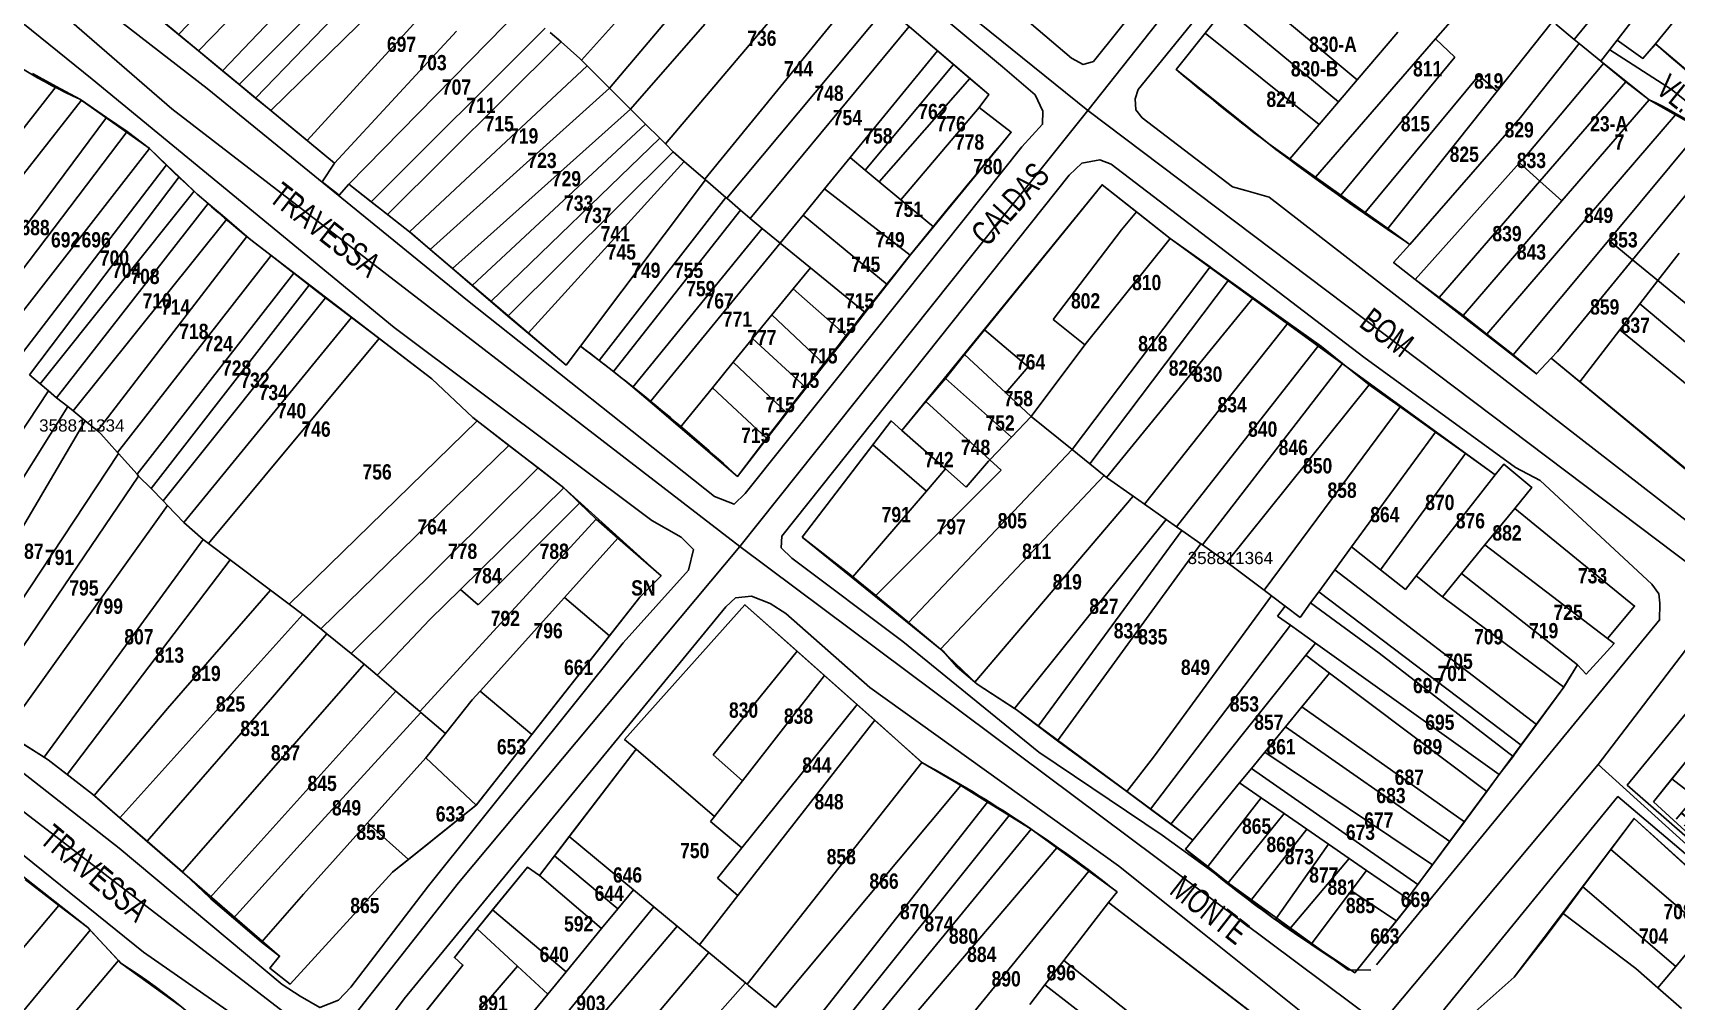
# Model space of a CAD drawing. Extents: x 199665 to 201826, y 4836581 to 4838476.
# Drawn here: x 200194.4 to 200463.5, y 4837774.5 to 4837933.1 of the extents above; entities that cross this region are included whole.
import ezdxf
from ezdxf.enums import TextEntityAlignment as Align

# ---------------------------------------------------------------- set-up
doc = ezdxf.new("R2010")
doc.units = 0
doc.header["$LTSCALE"] = 1.5
doc.header["$MEASUREMENT"] = 0
for name, color, linetype in [('CD-MALHA-LOTES', 40, 'CONTINUOUS'), ('CD_TXT_QUADRA', 7, 'CONTINUOUS'), ('RU-QUADRAS', 6, 'CONTINUOUS'), ('SV-EIXO-RUA-N-PAV', 6, 'CONTINUOUS'), ('SV-EIXO-RUA-PAV', 20, 'CONTINUOUS'), ('SV-RUA-NAO-PAV-S-GUIA-C-GUIA', 7, 'CONTINUOUS'), ('SV-RUA-PAVIM-S-GUIA-C-GUIA', 7, 'CONTINUOUS'), ('SV-TXT-RUA-N-PAV-S-GUIA-C-GUIA', 7, 'CONTINUOUS'), ('SV-TXT-RUA-PAV-S-GUIA-C-GUIA', 7, 'CONTINUOUS'), ('Th_NmrPort', 1, 'CONTINUOUS')]:
    doc.layers.add(name, color=color, linetype=linetype)
doc.styles.add('ARIAL', font='ARIAL.TTF')
doc.styles.add('MONOTXT', font='ARIAL.TTF', dxfattribs={"height": 0.2})
doc.styles.get("Standard").update_dxf_attribs({"font": 'swisscbo.ttf'})

msp = doc.modelspace()

# ---------------------------------------------------------------- linework, layer by layer
at = {"layer": 'CD-MALHA-LOTES', "linetype": 'Continuous'}
for p, q in [((200246.76, 4837962.38), (200218.27, 4837932.83)), ((200249.91, 4837959.37), (200221.57, 4837930.11)), ((200253.33, 4837956.1), (200225.5, 4837926.86)), ((200310.1, 4837957.38), (200284.28, 4837928.58)), ((200314.39, 4837954.19), (200288.86, 4837924.01)), ((200256.64, 4837953.04), (200228.2, 4837924.63)), ((200258.73, 4837951.2), (200230.91, 4837922.39)), ((200261.99, 4837948.35), (200233.4, 4837920.34)), ((200324.23, 4837945.81), (200298.02, 4837914.89)), ((200471.62, 4837945.43), (200460.1, 4837931.3)), ((200266.1, 4837944.75), (200239.34, 4837915.43)), ((200433.51, 4837942.88), (200424.12, 4837932.08)), ((200330.23, 4837940.69), (200304.47, 4837909.12)), ((200392.67, 4837940.89), (200411.29, 4837925.38)), ((200454.85, 4837941.8), (200446.83, 4837932)), ((200274.54, 4837937.25), (200246.19, 4837908.28)), ((200334.22, 4837937.28), (200308.08, 4837905.99)), ((200459.01, 4837938.62), (200453.82, 4837931.87)), ((200218.27, 4837932.83), (200213.65, 4837936.65)), ((200386.38, 4837933), (200389.68, 4837937.14)), ((200389.68, 4837937.14), (200408.22, 4837921.77)), ((200443.24, 4837934.92), (200434.19, 4837923.53)), ((200221.57, 4837930.11), (200218.27, 4837932.83)), ((200263.82, 4837933.37), (200243.82, 4837911.73)), ((200278.35, 4837933.87), (200249.86, 4837905.41)), ((200279.17, 4837933.15), (200280.92, 4837931.59)), ((200304.49, 4837934.5), (200292.32, 4837920.57)), ((200337.93, 4837934.11), (200311.91, 4837902.68)), ((200337.93, 4837934.11), (200342.59, 4837930.13)), ((200381.65, 4837927.07), (200386.38, 4837933)), ((200405.06, 4837918.06), (200386.38, 4837933)), ((200424.12, 4837932.08), (200404.45, 4837909.45)), ((200417.94, 4837933.2), (200411.29, 4837925.38)), ((200424.12, 4837932.08), (200427.27, 4837929.07)), ((200443.79, 4837934.48), (200446.83, 4837932)), ((200446.83, 4837932), (200447.63, 4837931.34)), ((200453.82, 4837931.87), (200451.17, 4837928.44)), ((200458.03, 4837928.88), (200453.82, 4837931.87)), ((200225.5, 4837926.86), (200221.57, 4837930.11)), ((200280.92, 4837931.59), (200252.49, 4837903.35)), ((200280.92, 4837931.59), (200283.99, 4837928.87)), ((200342.59, 4837930.13), (200328.27, 4837912.65)), ((200342.59, 4837930.13), (200345.2, 4837927.9)), ((200447.63, 4837931.34), (200438.04, 4837919.21)), ((200447.63, 4837931.34), (200451.17, 4837928.44)), ((200460.1, 4837931.3), (200458.03, 4837928.88)), ((200464.72, 4837927.4), (200460.1, 4837931.3)), ((200194.37, 4837926.44), (200198.28, 4837924.32)), ((200228.2, 4837924.63), (200225.5, 4837926.86)), ((200285.18, 4837927.68), (200256.11, 4837900.52)), ((200283.99, 4837928.87), (200284.28, 4837928.58)), ((200284.28, 4837928.58), (200285.18, 4837927.68)), ((200285.18, 4837927.68), (200288.86, 4837924.01)), ((200345.2, 4837927.9), (200330.74, 4837910.59)), ((200345.2, 4837927.9), (200347.86, 4837925.62)), ((200396.79, 4837914.91), (200381.65, 4837927.07)), ((200427.27, 4837929.07), (200408.61, 4837906.49)), ((200451.63, 4837928.07), (200438.81, 4837912.82)), ((200451.17, 4837928.44), (200451.63, 4837928.07)), ((200451.63, 4837928.07), (200455.27, 4837925.08)), ((200198.28, 4837924.32), (200169.29, 4837887.25)), ((200198.28, 4837924.32), (200202.13, 4837922.24)), ((200230.91, 4837922.39), (200228.2, 4837924.63)), ((200288.86, 4837924.01), (200259.51, 4837897.61)), ((200288.86, 4837924.01), (200292.32, 4837920.57)), ((200347.86, 4837925.62), (200333.01, 4837908.7)), ((200347.86, 4837925.62), (200350.98, 4837922.96)), ((200411.29, 4837925.38), (200408.22, 4837921.77)), ((200431.2, 4837926.09), (200412.6, 4837903.65)), ((200434.19, 4837923.53), (200431.2, 4837926.09)), ((200455.27, 4837925.08), (200441.18, 4837908.81)), ((200455.27, 4837925.08), (200459.09, 4837922.11)), ((200202.43, 4837922.04), (200173.27, 4837884.97)), ((200202.13, 4837922.24), (200202.43, 4837922.04)), ((200202.43, 4837922.04), (200206.53, 4837919.21)), ((200233.4, 4837920.34), (200230.91, 4837922.39)), ((200350.98, 4837922.96), (200349.38, 4837920.83)), ((200408.22, 4837921.77), (200405.06, 4837918.06)), ((200434.19, 4837923.53), (200416.29, 4837901.02)), ((200444.81, 4837905.56), (200459.09, 4837922.11)), ((200459.09, 4837922.11), (200463.4, 4837919.68)), ((200206.53, 4837919.21), (200178.85, 4837882.04)), ((200206.53, 4837919.21), (200209.87, 4837916.9)), ((200239.34, 4837915.43), (200233.4, 4837920.34)), ((200292.32, 4837920.57), (200263.14, 4837894.48)), ((200292.32, 4837920.57), (200294.76, 4837918.14)), ((200349.38, 4837920.83), (200336.56, 4837905.75)), ((200349.38, 4837920.83), (200354.63, 4837916.81)), ((200438.04, 4837919.21), (200419.9, 4837898.45)), ((200463.4, 4837919.68), (200432.5, 4837883.75)), ((200463.4, 4837919.68), (200467.62, 4837917.29)), ((200209.87, 4837916.9), (200185.14, 4837884.34)), ((200209.87, 4837916.9), (200210.11, 4837916.74)), ((200210.11, 4837916.74), (200213.54, 4837914.12)), ((200294.76, 4837918.14), (200266.4, 4837891.69)), ((200297.09, 4837915.82), (200269.45, 4837889.07)), ((200294.76, 4837918.14), (200297.09, 4837915.82)), ((200297.09, 4837915.82), (200298.02, 4837914.89)), ((200354.63, 4837916.81), (200341.89, 4837901.31)), ((200405.06, 4837918.06), (200400.27, 4837912.43)), ((200467.62, 4837917.29), (200452.47, 4837899.15)), ((200213.54, 4837914.12), (200188.29, 4837881.72)), ((200213.54, 4837914.12), (200216.32, 4837911.48)), ((200243.82, 4837911.73), (200239.34, 4837915.43)), ((200299.28, 4837913.62), (200272.23, 4837886.7)), ((200298.02, 4837914.89), (200299.28, 4837913.62)), ((200299.28, 4837913.62), (200301.1, 4837912.04)), ((200400.27, 4837912.43), (200396.79, 4837914.91)), ((200471.47, 4837914.35), (200456.38, 4837895.93)), ((200216.32, 4837911.48), (200191.52, 4837879.03)), ((200216.32, 4837911.48), (200218.42, 4837909.49)), ((200241.79, 4837908.7), (200243.82, 4837911.73)), ((200301.1, 4837912.04), (200275.55, 4837883.91)), ((200301.1, 4837912.04), (200304.6, 4837909)), ((200328.27, 4837912.65), (200324.08, 4837907.52)), ((200330.74, 4837910.59), (200328.27, 4837912.65)), ((200333.01, 4837908.7), (200330.74, 4837910.59)), ((200404.45, 4837909.45), (200400.27, 4837912.43)), ((200437.87, 4837911.77), (200420.75, 4837892.71)), ((200438.81, 4837912.82), (200437.87, 4837911.77)), ((200437.87, 4837911.77), (200441.18, 4837908.81)), ((200218.42, 4837909.49), (200193.87, 4837877.06)), ((200218.42, 4837909.49), (200220.85, 4837907.16)), ((200244.6, 4837906.52), (200241.79, 4837908.7)), ((200246.19, 4837908.28), (200244.6, 4837906.52)), ((200249.86, 4837905.41), (200246.19, 4837908.28)), ((200304.6, 4837909), (200284.12, 4837881.77)), ((200304.47, 4837909.12), (200304.6, 4837909)), ((200304.6, 4837909), (200307.91, 4837906.14)), ((200336.56, 4837905.75), (200333.01, 4837908.7)), ((200350.24, 4837884.47), (200369.5, 4837908.22)), ((200369.5, 4837908.22), (200375.15, 4837903.76)), ((200408.61, 4837906.49), (200404.45, 4837909.45)), ((200441.18, 4837908.81), (200424.68, 4837889.76)), ((200441.18, 4837908.81), (200444.81, 4837905.56)), ((200220.85, 4837907.16), (200195.62, 4837875.61)), ((200223.14, 4837905.16), (200198.33, 4837873.34)), ((200220.85, 4837907.16), (200221.37, 4837906.67)), ((200221.37, 4837906.67), (200223.14, 4837905.16)), ((200223.14, 4837905.16), (200226.19, 4837902.56)), ((200252.49, 4837903.35), (200249.86, 4837905.41)), ((200307.91, 4837906.14), (200287.15, 4837879.43)), ((200307.91, 4837906.14), (200308.08, 4837905.99)), ((200308.08, 4837905.99), (200310.31, 4837904.05)), ((200324.08, 4837907.52), (200320.56, 4837903.23)), ((200324.08, 4837907.52), (200338.1, 4837896.7)), ((200341.89, 4837901.31), (200336.56, 4837905.75)), ((200412.6, 4837903.65), (200408.61, 4837906.49)), ((200444.81, 4837905.56), (200428.63, 4837886.79)), ((200226.19, 4837902.56), (200201.05, 4837871.18)), ((200226.19, 4837902.56), (200229.49, 4837899.75)), ((200256.11, 4837900.52), (200252.49, 4837903.35)), ((200310.31, 4837904.05), (200289.5, 4837877.61)), ((200310.31, 4837904.05), (200311.84, 4837902.73)), ((200311.84, 4837902.73), (200311.91, 4837902.68)), ((200311.91, 4837902.68), (200313.88, 4837901.06)), ((200320.56, 4837903.23), (200316.81, 4837898.65)), ((200320.56, 4837903.23), (200334.31, 4837891.87)), ((200375.15, 4837903.76), (200372.71, 4837900.81)), ((200375.15, 4837903.76), (200380.38, 4837899.64)), ((200416.29, 4837901.02), (200412.6, 4837903.65)), ((200229.49, 4837899.75), (200205.02, 4837867.9)), ((200229.49, 4837899.75), (200230.16, 4837899.18)), ((200256.22, 4837900.43), (200256.11, 4837900.52)), ((200259.51, 4837897.61), (200256.22, 4837900.43)), ((200313.88, 4837901.06), (200292.67, 4837875.08)), ((200313.88, 4837901.06), (200316.81, 4837898.65)), ((200338.1, 4837896.7), (200341.89, 4837901.31)), ((200372.71, 4837900.81), (200361.48, 4837886.16)), ((200380.38, 4837899.64), (200380.67, 4837899.42)), ((200419.9, 4837898.45), (200416.29, 4837901.02)), ((200230.16, 4837899.18), (200233.46, 4837896.61)), ((200263.14, 4837894.48), (200259.51, 4837897.61)), ((200316.81, 4837898.65), (200295.5, 4837872.67)), ((200316.81, 4837898.65), (200321.76, 4837894.6)), ((200366.68, 4837882.01), (200380.67, 4837899.42)), ((200380.67, 4837899.42), (200387.18, 4837894.76)), ((200417.25, 4837895.47), (200419.9, 4837898.45)), ((200452.47, 4837899.15), (200436.79, 4837880.37)), ((200452.47, 4837899.15), (200456.38, 4837895.93)), ((200464.01, 4837896.99), (200460.49, 4837892.54)), ((200233.46, 4837896.61), (200208.32, 4837864.39)), ((200233.46, 4837896.61), (200237.18, 4837893.71)), ((200266.4, 4837891.69), (200263.14, 4837894.48)), ((200321.76, 4837894.6), (200318.93, 4837891.14)), ((200330.71, 4837887.27), (200321.76, 4837894.6)), ((200338.1, 4837896.7), (200334.31, 4837891.87)), ((200387.18, 4837894.76), (200364.62, 4837864.86)), ((200387.18, 4837894.76), (200387.53, 4837894.51)), ((200387.53, 4837894.51), (200390.23, 4837892.58)), ((200420.75, 4837892.71), (200417.25, 4837895.47)), ((200456.38, 4837895.93), (200444.05, 4837880.88)), ((200456.38, 4837895.93), (200460.49, 4837892.54)), ((200237.18, 4837893.71), (200211.53, 4837860.8)), ((200239.68, 4837891.76), (200213.79, 4837858.46)), ((200237.18, 4837893.71), (200239.68, 4837891.76)), ((200239.68, 4837891.76), (200240.49, 4837891.13)), ((200269.45, 4837889.07), (200266.4, 4837891.69)), ((200334.31, 4837891.87), (200330.71, 4837887.27)), ((200390.23, 4837892.58), (200367.51, 4837862.51)), ((200390.23, 4837892.58), (200394.23, 4837889.72)), ((200424.68, 4837889.76), (200420.75, 4837892.71)), ((200460.49, 4837892.54), (200457.54, 4837888.7)), ((200460.49, 4837892.54), (200484.36, 4837872.85)), ((200215.8, 4837856.45), (200242.38, 4837889.7)), ((200240.49, 4837891.13), (200242.38, 4837889.7)), ((200242.38, 4837889.7), (200246.63, 4837886.47)), ((200270.12, 4837888.49), (200269.45, 4837889.07)), ((200318.93, 4837891.14), (200315.45, 4837886.89)), ((200318.93, 4837891.14), (200327.7, 4837883.43)), ((200394.23, 4837889.72), (200370.26, 4837860.28)), ((200394.23, 4837889.72), (200399.98, 4837885.61)), ((200428.63, 4837886.79), (200424.68, 4837889.76)), ((200246.63, 4837886.47), (200219.19, 4837852.9)), ((200246.63, 4837886.47), (200251.16, 4837883.04)), ((200272.23, 4837886.7), (200270.12, 4837888.49)), ((200275.55, 4837883.91), (200272.23, 4837886.7)), ((200315.45, 4837886.89), (200312.29, 4837883.02)), ((200315.45, 4837886.89), (200324.06, 4837878.79)), ((200330.71, 4837887.27), (200327.7, 4837883.43)), ((200361.48, 4837886.16), (200366.68, 4837882.01)), ((200432.5, 4837883.75), (200428.63, 4837886.79)), ((200457.54, 4837888.7), (200454.3, 4837884.47)), ((200457.54, 4837888.7), (200482.27, 4837867.98)), ((200281.76, 4837878.67), (200275.55, 4837883.91)), ((200327.7, 4837883.43), (200324.06, 4837878.79)), ((200346.97, 4837880.39), (200350.24, 4837884.47)), ((200350.24, 4837884.47), (200357.39, 4837878.42)), ((200399.98, 4837885.61), (200376.44, 4837855.92)), ((200399.98, 4837885.61), (200405.03, 4837881.99)), ((200436.47, 4837880.63), (200432.5, 4837883.75)), ((200454.3, 4837884.47), (200447.74, 4837875.93)), ((200454.3, 4837884.47), (200479.14, 4837864.12)), ((200251.16, 4837883.04), (200223.18, 4837849.49)), ((200251.16, 4837883.04), (200259.76, 4837876.43)), ((200284.12, 4837881.77), (200281.76, 4837878.67)), ((200287.15, 4837879.43), (200284.12, 4837881.77)), ((200312.29, 4837883.02), (200309.12, 4837879.14)), ((200312.29, 4837883.02), (200321.05, 4837874.95)), ((200366.68, 4837882.01), (200357.91, 4837870.29)), ((200405.03, 4837881.99), (200381.72, 4837852.21)), ((200405.03, 4837881.99), (200405.42, 4837881.71)), ((200405.42, 4837881.71), (200408.85, 4837878.95)), ((200444.05, 4837880.88), (200443.05, 4837879.81)), ((200289.5, 4837877.61), (200287.15, 4837879.43)), ((200309.12, 4837879.14), (200305.71, 4837874.98)), ((200309.12, 4837879.14), (200317.87, 4837870.89)), ((200324.06, 4837878.79), (200321.05, 4837874.95)), ((200343.86, 4837876.51), (200346.97, 4837880.39)), ((200346.97, 4837880.39), (200353.75, 4837874.14)), ((200357.39, 4837878.42), (200353.75, 4837874.14)), ((200408.85, 4837878.95), (200385.93, 4837849.25)), ((200408.85, 4837878.95), (200413.22, 4837875.45)), ((200436.79, 4837880.37), (200436.47, 4837880.63)), ((200440.64, 4837877.24), (200436.79, 4837880.37)), ((200443.05, 4837879.81), (200440.64, 4837877.24)), ((200447.74, 4837875.93), (200443.05, 4837879.81)), ((200193.87, 4837877.06), (200195.62, 4837875.61)), ((200195.62, 4837875.61), (200197.02, 4837874.44)), ((200259.76, 4837876.43), (200266.46, 4837870.11)), ((200291.72, 4837875.89), (200289.5, 4837877.61)), ((200292.67, 4837875.08), (200291.72, 4837875.89)), ((200340.68, 4837872.71), (200343.86, 4837876.51)), ((200343.86, 4837876.51), (200354.67, 4837866.88)), ((200413.22, 4837875.45), (200389.93, 4837846.43)), ((200413.22, 4837875.45), (200418.32, 4837871.82)), ((200469.63, 4837857.84), (200447.74, 4837875.93)), ((200197.02, 4837874.44), (200185.85, 4837857.65)), ((200197.02, 4837874.44), (200198.33, 4837873.34)), ((200198.33, 4837873.34), (200200.16, 4837871.92)), ((200295.5, 4837872.67), (200292.67, 4837875.08)), ((200300.41, 4837868.49), (200295.5, 4837872.67)), ((200305.71, 4837874.98), (200300.41, 4837868.49)), ((200305.71, 4837874.98), (200314.6, 4837866.65)), ((200321.05, 4837874.95), (200318.23, 4837871.36)), ((200336.74, 4837867.99), (200340.68, 4837872.71)), ((200340.68, 4837872.71), (200351.13, 4837863.15)), ((200353.75, 4837874.14), (200357.91, 4837870.29)), ((200200.16, 4837871.92), (200173.84, 4837829.89)), ((200200.16, 4837871.92), (200201.05, 4837871.18)), ((200201.05, 4837871.18), (200203.03, 4837869.55)), ((200266.46, 4837870.11), (200267.21, 4837869.53)), ((200317.87, 4837870.89), (200314.6, 4837866.65)), ((200318.23, 4837871.36), (200317.87, 4837870.89)), ((200354.67, 4837866.88), (200357.91, 4837870.29)), ((200357.91, 4837870.29), (200364.62, 4837864.86)), ((200418.32, 4837871.82), (200396.04, 4837841.81)), ((200418.32, 4837871.82), (200424.11, 4837867.69)), ((200203.03, 4837869.55), (200177.82, 4837826.78)), ((200203.03, 4837869.55), (200205.02, 4837867.9)), ((200205.02, 4837867.9), (200205.6, 4837867.42)), ((200205.6, 4837867.42), (200208.32, 4837864.39)), ((200267.21, 4837869.53), (200236.39, 4837839.55)), ((200267.21, 4837869.53), (200272.38, 4837865.54)), ((200309.83, 4837860.46), (200300.41, 4837868.49)), ((200331.97, 4837865.63), (200334.97, 4837869.55)), ((200334.97, 4837869.55), (200336.74, 4837867.99)), ((200336.74, 4837867.99), (200343.9, 4837861.68)), ((200424.11, 4837867.69), (200410.36, 4837848.9)), ((200424.11, 4837867.69), (200429.01, 4837864.2)), ((200272.38, 4837865.54), (200241.57, 4837835.5)), ((200272.38, 4837865.54), (200277.18, 4837861.84)), ((200314.6, 4837866.65), (200309.83, 4837860.46)), ((200320.4, 4837850.5), (200331.97, 4837865.63)), ((200331.97, 4837865.63), (200340.75, 4837858.02)), ((200364.62, 4837864.86), (200337.84, 4837836.54)), ((200351.13, 4837863.15), (200354.67, 4837866.88)), ((200364.62, 4837864.86), (200367.51, 4837862.51)), ((200208.49, 4837864.2), (200181.71, 4837823.75)), ((200208.32, 4837864.39), (200208.49, 4837864.2)), ((200208.49, 4837864.2), (200211.53, 4837860.8)), ((200347.25, 4837858.72), (200350.93, 4837862.94)), ((200350.93, 4837862.94), (200351.13, 4837863.15)), ((200351.13, 4837863.15), (200352.98, 4837861.46)), ((200367.51, 4837862.51), (200369.87, 4837860.59)), ((200429.01, 4837864.2), (200415.08, 4837845.18)), ((200429.01, 4837864.2), (200433.87, 4837860.74)), ((200433.87, 4837860.74), (200435.31, 4837862.48)), ((200435.31, 4837862.48), (200439.85, 4837858.66)), ((200211.76, 4837860.49), (200185.26, 4837821.48)), ((200211.53, 4837860.8), (200211.76, 4837860.49)), ((200213.79, 4837858.46), (200211.76, 4837860.49)), ((200277.18, 4837861.84), (200246.57, 4837831.45)), ((200277.18, 4837861.84), (200281.36, 4837858.61)), ((200352.98, 4837861.46), (200332.48, 4837840.94)), ((200340.75, 4837858.02), (200343.9, 4837861.68)), ((200369.87, 4837860.59), (200343.08, 4837832.17)), ((200343.9, 4837861.68), (200347.25, 4837858.72)), ((200369.87, 4837860.59), (200370.26, 4837860.28)), ((200370.26, 4837860.28), (200370.4, 4837860.17)), ((200370.4, 4837860.17), (200374.6, 4837857.21)), ((200433.87, 4837860.74), (200420.94, 4837844.2)), ((200213.79, 4837858.46), (200215.8, 4837856.45)), ((200281.36, 4837858.61), (200264.45, 4837841.96)), ((200281.36, 4837858.61), (200283.96, 4837856.08)), ((200340.75, 4837858.02), (200328.69, 4837844.04)), ((200374.6, 4837857.21), (200348.68, 4837826.78)), ((200374.6, 4837857.21), (200376.44, 4837855.92)), ((200439.85, 4837858.66), (200437.11, 4837855.21)), ((200216.51, 4837855.72), (200189.89, 4837818.52)), ((200215.8, 4837856.45), (200216.51, 4837855.72)), ((200216.51, 4837855.72), (200219.19, 4837852.9)), ((200267.37, 4837839.44), (200283.96, 4837856.08)), ((200283.96, 4837856.08), (200286.65, 4837853.45)), ((200376.44, 4837855.92), (200380.02, 4837853.4)), ((200437.11, 4837855.21), (200432.2, 4837849.23)), ((200437.11, 4837855.21), (200456.71, 4837839.23)), ((200219.19, 4837852.9), (200222.34, 4837850.13)), ((200286.65, 4837853.45), (200257.81, 4837821.95)), ((200286.65, 4837853.45), (200290.22, 4837850.36)), ((200380.02, 4837853.4), (200355.16, 4837822.47)), ((200382.55, 4837851.62), (200359.03, 4837819.57)), ((200380.02, 4837853.4), (200381.72, 4837852.21)), ((200381.72, 4837852.21), (200382.55, 4837851.62)), ((200382.55, 4837851.62), (200385.67, 4837849.43)), ((200222.34, 4837850.13), (200196.3, 4837814.48)), ((200222.34, 4837850.13), (200223.18, 4837849.49)), ((200223.18, 4837849.49), (200226.73, 4837846.82)), ((200290.22, 4837850.36), (200281.47, 4837840.63)), ((200290.22, 4837850.36), (200297.31, 4837844.2)), ((200328.05, 4837844.57), (200320.4, 4837850.5)), ((200385.67, 4837849.43), (200362.23, 4837817.16)), ((200385.67, 4837849.43), (200385.93, 4837849.25)), ((200385.93, 4837849.25), (200389.78, 4837846.54)), ((200410.36, 4837848.9), (200407.61, 4837845.14)), ((200410.36, 4837848.9), (200415.08, 4837845.18)), ((200432.2, 4837849.23), (200428.38, 4837844.57)), ((200452.28, 4837833.9), (200432.2, 4837849.23)), ((200226.73, 4837846.82), (200212.39, 4837827.9)), ((200226.73, 4837846.82), (200233.36, 4837841.83)), ((200389.78, 4837846.54), (200389.93, 4837846.43)), ((200389.93, 4837846.43), (200396.04, 4837841.81)), ((200297.31, 4837844.2), (200293.8, 4837840.66)), ((200328.69, 4837844.04), (200328.05, 4837844.57)), ((200332.48, 4837840.94), (200328.69, 4837844.04)), ((200407.61, 4837845.14), (200404.98, 4837841.54)), ((200407.61, 4837845.14), (200440.62, 4837819.81)), ((200415.08, 4837845.18), (200419.19, 4837841.93)), ((200419.19, 4837841.93), (200420.94, 4837844.2)), ((200420.94, 4837844.2), (200425.24, 4837840.75)), ((200428.38, 4837844.57), (200425.24, 4837840.75)), ((200447.34, 4837829.6), (200428.38, 4837844.57)), ((200233.36, 4837841.83), (200216.47, 4837822.45)), ((200233.36, 4837841.83), (200236.39, 4837839.55)), ((200264.45, 4837841.96), (200259.44, 4837837.02)), ((200264.45, 4837841.96), (200267.37, 4837839.44)), ((200281.47, 4837840.63), (200267.68, 4837825.29)), ((200281.47, 4837840.63), (200288.84, 4837834.35)), ((200293.8, 4837840.66), (200288.84, 4837834.35)), ((200337.7, 4837836.65), (200332.48, 4837840.94)), ((200397.24, 4837840.91), (200377.94, 4837814.49)), ((200396.04, 4837841.81), (200397.24, 4837840.91)), ((200397.24, 4837840.91), (200399.47, 4837839.22)), ((200404.98, 4837841.54), (200403.65, 4837839.73)), ((200404.98, 4837841.54), (200438.15, 4837816.45)), ((200425.24, 4837840.75), (200445.09, 4837825.93)), ((200238.65, 4837837.84), (200208.67, 4837804.58)), ((200236.39, 4837839.55), (200238.65, 4837837.84)), ((200238.65, 4837837.84), (200241.57, 4837835.5)), ((200291.34, 4837817.4), (200311.02, 4837839.43)), ((200311.02, 4837839.43), (200319.56, 4837831.84)), ((200399.47, 4837839.22), (200398.23, 4837837.59)), ((200401.93, 4837837.37), (200399.47, 4837839.22)), ((200403.65, 4837839.73), (200401.93, 4837837.37)), ((200403.65, 4837839.73), (200414.88, 4837831.54)), ((200456.71, 4837839.23), (200452.28, 4837833.9)), ((200241.57, 4837835.5), (200242.59, 4837834.67)), ((200259.44, 4837837.02), (200250.83, 4837827.92)), ((200337.84, 4837836.54), (200337.7, 4837836.65)), ((200343.08, 4837832.17), (200337.84, 4837836.54)), ((200400.35, 4837836.08), (200377.46, 4837805.98)), ((200398.23, 4837837.59), (200400.35, 4837836.08)), ((200400.35, 4837836.08), (200404.43, 4837833.17)), ((200242.59, 4837834.67), (200233.69, 4837824.29)), ((200242.59, 4837834.67), (200246.57, 4837831.45)), ((200288.84, 4837834.35), (200276.12, 4837818.19)), ((200404.43, 4837833.17), (200402.85, 4837831.19)), ((200434.54, 4837811.66), (200404.43, 4837833.17)), ((200453.33, 4837833.11), (200448.76, 4837828.08)), ((200452.28, 4837833.9), (200453.33, 4837833.11)), ((200248.69, 4837829.74), (200218.94, 4837795.73)), ((200246.57, 4837831.45), (200248.69, 4837829.74)), ((200248.69, 4837829.74), (200250.83, 4837827.92)), ((200319.56, 4837831.84), (200305.83, 4837814.88)), ((200319.56, 4837831.84), (200324.07, 4837827.85)), ((200343.41, 4837831.89), (200343.08, 4837832.17)), ((200345.81, 4837829.22), (200343.41, 4837831.89)), ((200402.85, 4837831.19), (200380.79, 4837803.52)), ((200402.85, 4837831.19), (200406.74, 4837828.26)), ((200414.88, 4837831.54), (200436.79, 4837814.61)), ((200445.09, 4837825.93), (200447.34, 4837829.6)), ((200448.76, 4837828.08), (200447.34, 4837829.6)), ((200212.39, 4837827.9), (200200.06, 4837811.66)), ((200250.83, 4837827.92), (200253.87, 4837825.32)), ((200310.62, 4837810.63), (200324.07, 4837827.85)), ((200324.07, 4837827.85), (200329.41, 4837823.11)), ((200348.68, 4837826.78), (200345.81, 4837829.22)), ((200406.74, 4837828.26), (200402.23, 4837822.74)), ((200406.74, 4837828.26), (200432.49, 4837808.87)), ((200233.69, 4837824.29), (200213.14, 4837800.72)), ((200253.87, 4837825.32), (200223.43, 4837791.46)), ((200253.87, 4837825.32), (200257.81, 4837821.95)), ((200267.68, 4837825.29), (200266.4, 4837823.87)), ((200267.68, 4837825.29), (200276.12, 4837818.19)), ((200349.07, 4837826.46), (200348.68, 4837826.78)), ((200355.16, 4837822.47), (200349.07, 4837826.46)), ((200445.09, 4837825.93), (200440.62, 4837819.81)), ((200216.47, 4837822.45), (200204.48, 4837808.19)), ((200257.96, 4837821.82), (200238.2, 4837800.21)), ((200257.81, 4837821.95), (200257.96, 4837821.82)), ((200257.96, 4837821.82), (200262, 4837818.37)), ((200266.4, 4837823.87), (200262, 4837818.37)), ((200329.41, 4837823.11), (200310.53, 4837799.62)), ((200329.41, 4837823.11), (200332.33, 4837820.52)), ((200355.43, 4837822.29), (200355.16, 4837822.47)), ((200359.03, 4837819.57), (200355.43, 4837822.29)), ((200402.23, 4837822.74), (200399.54, 4837819.45)), ((200402.23, 4837822.74), (200428.85, 4837803.89)), ((200309.89, 4837791.82), (200332.33, 4837820.52)), ((200332.33, 4837820.52), (200340, 4837813.6)), ((200362.23, 4837817.16), (200359.03, 4837819.57)), ((200399.54, 4837819.45), (200396.14, 4837815.31)), ((200399.54, 4837819.45), (200426.46, 4837800.68)), ((200440.62, 4837819.81), (200438.15, 4837816.45)), ((200196.3, 4837814.48), (200190.37, 4837818.21)), ((200262, 4837818.37), (200258.81, 4837814.39)), ((200276.12, 4837818.19), (200267.02, 4837806.64)), ((200293.22, 4837815.8), (200291.34, 4837817.4)), ((200362.41, 4837817.02), (200362.23, 4837817.16)), ((200373.55, 4837808.87), (200362.41, 4837817.02)), ((200438.15, 4837816.45), (200436.98, 4837814.87)), ((200196.96, 4837814.07), (200196.3, 4837814.48)), ((200200.06, 4837811.66), (200196.96, 4837814.07)), ((200258.81, 4837814.39), (200249.24, 4837803.75)), ((200258.81, 4837814.39), (200267.02, 4837806.64)), ((200282.27, 4837801.49), (200293.22, 4837815.8)), ((200293.22, 4837815.8), (200306.03, 4837804.76)), ((200305.83, 4837814.88), (200310.62, 4837810.63)), ((200340, 4837813.6), (200311.41, 4837777.3)), ((200340, 4837813.6), (200345.7, 4837810.28)), ((200377.94, 4837814.49), (200373.55, 4837808.87)), ((200396.14, 4837815.31), (200393.96, 4837812.63)), ((200396.14, 4837815.31), (200423.61, 4837796.87)), ((200436.79, 4837814.61), (200434.54, 4837811.66)), ((200436.98, 4837814.87), (200436.79, 4837814.61)), ((200462.82, 4837810.95), (200466.92, 4837816.03)), ((200204.22, 4837808.42), (200200.06, 4837811.66)), ((200393.96, 4837812.63), (200392.03, 4837810.27)), ((200393.96, 4837812.63), (200421.21, 4837793.65)), ((200434.54, 4837811.66), (200432.49, 4837808.87)), ((200459.77, 4837807.16), (200462.82, 4837810.95)), ((200462.82, 4837810.95), (200479.54, 4837797.89)), ((200204.48, 4837808.19), (200204.22, 4837808.42)), ((200208.67, 4837804.58), (200204.48, 4837808.19)), ((200310.62, 4837810.63), (200306.03, 4837804.76)), ((200346.36, 4837809.87), (200316.03, 4837773.48)), ((200345.7, 4837810.28), (200346.36, 4837809.87)), ((200346.36, 4837809.87), (200350.77, 4837807.13)), ((200377.46, 4837805.98), (200373.55, 4837808.87)), ((200392.03, 4837810.27), (200384.35, 4837800.88)), ((200392.03, 4837810.27), (200395.54, 4837807.85)), ((200432.49, 4837808.87), (200428.96, 4837804.04)), ((200267.02, 4837806.64), (200255.94, 4837797.76)), ((200350.77, 4837807.13), (200321.07, 4837769.33)), ((200350.77, 4837807.13), (200354.31, 4837804.93)), ((200380.79, 4837803.52), (200377.46, 4837805.98)), ((200395.54, 4837807.85), (200386.8, 4837796.58)), ((200395.54, 4837807.85), (200399.33, 4837805.24)), ((200475.4, 4837792.88), (200459.77, 4837807.16)), ((200213.14, 4837800.72), (200208.67, 4837804.58)), ((200249.24, 4837803.75), (200238.75, 4837792.05)), ((200249.24, 4837803.75), (200255.94, 4837797.76)), ((200306.03, 4837804.76), (200305.4, 4837803.95)), ((200305.4, 4837803.95), (200310.53, 4837799.62)), ((200354.31, 4837804.93), (200323.89, 4837767)), ((200357.9, 4837802.7), (200326.56, 4837764.56)), ((200354.31, 4837804.93), (200357.9, 4837802.7)), ((200357.9, 4837802.7), (200362.1, 4837799.64)), ((200384.35, 4837800.88), (200380.79, 4837803.52)), ((200399.33, 4837805.24), (200390.16, 4837793.94)), ((200403.01, 4837802.7), (200393.84, 4837791.04)), ((200399.33, 4837805.24), (200403.01, 4837802.7)), ((200406.56, 4837800.26), (200403.01, 4837802.7)), ((200428.85, 4837803.89), (200426.46, 4837800.68)), ((200428.96, 4837804.04), (200428.85, 4837803.89)), ((200452.81, 4837799.37), (200456.62, 4837804.47)), ((200456.62, 4837804.47), (200468.9, 4837793.39)), ((200218.94, 4837795.73), (200213.14, 4837800.72)), ((200238.2, 4837800.21), (200227.29, 4837788.13)), ((200279.86, 4837798.34), (200282.27, 4837801.49)), ((200282.27, 4837801.49), (200292.78, 4837792.76)), ((200383.16, 4837799.44), (200384.35, 4837800.88)), ((200406.56, 4837800.26), (200397.89, 4837787.89)), ((200409.98, 4837797.9), (200406.56, 4837800.26)), ((200426.46, 4837800.68), (200423.61, 4837796.87)), ((200255.94, 4837797.76), (200253.34, 4837795.68)), ((200277.42, 4837795.14), (200279.86, 4837798.34)), ((200279.86, 4837798.34), (200290.23, 4837789.67)), ((200310.53, 4837799.62), (200306.56, 4837794.68)), ((200362.1, 4837799.64), (200329.88, 4837761.84)), ((200362.1, 4837799.64), (200367.35, 4837795.8)), ((200386.8, 4837796.58), (200383.16, 4837799.44)), ((200409.98, 4837797.9), (200400.19, 4837786.35)), ((200412.8, 4837795.96), (200409.98, 4837797.9)), ((200448.25, 4837793.27), (200452.81, 4837799.37)), ((200452.81, 4837799.37), (200468.29, 4837786.13)), ((200219.18, 4837795.52), (200218.94, 4837795.73)), ((200223.43, 4837791.46), (200219.18, 4837795.52)), ((200253.34, 4837795.68), (200236.6, 4837777.34)), ((200269.7, 4837789.49), (200275.43, 4837796.46)), ((200275.43, 4837796.46), (200277.42, 4837795.14)), ((200277.42, 4837795.14), (200287.56, 4837786.41)), ((200306.56, 4837794.68), (200309.89, 4837791.82)), ((200367.35, 4837795.8), (200343.99, 4837767.22)), ((200367.35, 4837795.8), (200371.96, 4837792.43)), ((200390.16, 4837793.94), (200386.8, 4837796.58)), ((200412.8, 4837795.96), (200410.27, 4837792.58)), ((200419.49, 4837791.34), (200412.8, 4837795.96)), ((200423.61, 4837796.87), (200421.21, 4837793.65)), ((200193.19, 4837794.44), (200198.69, 4837790.22)), ((200238.75, 4837792.05), (200231.89, 4837784.18)), ((200290.23, 4837789.67), (200292.78, 4837792.76)), ((200292.78, 4837792.76), (200296.14, 4837789.97)), ((200371.96, 4837792.43), (200370.57, 4837790.7)), ((200393.84, 4837791.04), (200390.16, 4837793.94)), ((200410.27, 4837792.58), (200403.79, 4837783.95)), ((200410.27, 4837792.58), (200417.7, 4837787.69)), ((200421.21, 4837793.65), (200419.49, 4837791.34)), ((200444.98, 4837788.9), (200448.25, 4837793.27)), ((200448.25, 4837793.27), (200463.43, 4837780.23)), ((200198.69, 4837790.22), (200156.22, 4837739.75)), ((200198.69, 4837790.22), (200203.42, 4837786.59)), ((200223.57, 4837791.32), (200223.43, 4837791.46)), ((200227.29, 4837788.13), (200223.57, 4837791.32)), ((200267.17, 4837786.4), (200269.7, 4837789.49)), ((200296.14, 4837789.97), (200267.82, 4837755.5)), ((200269.7, 4837789.49), (200281.74, 4837779.32)), ((200287.56, 4837786.41), (200290.23, 4837789.67)), ((200296.14, 4837789.97), (200299.93, 4837786.83)), ((200309.89, 4837791.82), (200303.61, 4837783.77)), ((200370.57, 4837790.7), (200363.25, 4837781.2)), ((200370.57, 4837790.7), (200401.65, 4837766.77)), ((200397.66, 4837788.04), (200393.84, 4837791.04)), ((200420.22, 4837790.84), (200417.7, 4837787.69)), ((200419.49, 4837791.34), (200420.22, 4837790.84)), ((200203.42, 4837786.59), (200203.84, 4837786.14)), ((200231.89, 4837784.18), (200227.29, 4837788.13)), ((200299.93, 4837786.83), (200271.06, 4837752.81)), ((200299.93, 4837786.83), (200303.61, 4837783.77)), ((200397.89, 4837787.89), (200397.66, 4837788.04)), ((200400.19, 4837786.35), (200397.89, 4837787.89)), ((200417.7, 4837787.69), (200410.91, 4837779.2)), ((200442.2, 4837785.18), (200444.98, 4837788.9)), ((200444.98, 4837788.9), (200456.9, 4837779.9)), ((200203.84, 4837786.14), (200163.15, 4837737)), ((200203.84, 4837786.14), (200208.48, 4837781.2)), ((200234.84, 4837781.93), (200231.89, 4837784.18)), ((200263.48, 4837781.67), (200267.17, 4837786.4)), ((200267.17, 4837786.4), (200273.82, 4837780.26)), ((200281.74, 4837779.32), (200287.56, 4837786.41)), ((200403.79, 4837783.95), (200400.19, 4837786.35)), ((200410.91, 4837779.2), (200403.79, 4837783.95)), ((200436.96, 4837778.47), (200442.2, 4837785.18)), ((200468.29, 4837786.13), (200463.43, 4837780.23)), ((200208.48, 4837781.2), (200179.92, 4837747.45)), ((200208.48, 4837781.2), (200208.87, 4837780.78)), ((200233.27, 4837779.94), (200234.84, 4837781.93)), ((200264.86, 4837780.45), (200263.48, 4837781.67)), ((200305.15, 4837782.5), (200276.39, 4837748.56)), ((200303.61, 4837783.77), (200305.15, 4837782.5)), ((200305.15, 4837782.5), (200311.15, 4837777.52)), ((200363.25, 4837781.2), (200360.16, 4837777.2)), ((200363.25, 4837781.2), (200394.06, 4837756.68)), ((200208.87, 4837780.78), (200218.76, 4837773.61)), ((200236.6, 4837777.34), (200233.27, 4837779.94)), ((200254.78, 4837767.89), (200264.86, 4837780.45)), ((200273.82, 4837780.26), (200259.1, 4837763.2)), ((200273.82, 4837780.26), (200278.76, 4837775.7)), ((200278.76, 4837775.7), (200281.74, 4837779.32)), ((200428.14, 4837770.61), (200436.96, 4837778.47)), ((200456.9, 4837779.9), (200460.53, 4837776.72)), ((200463.43, 4837780.23), (200460.53, 4837776.72)), ((200311.15, 4837777.52), (200281.59, 4837744.4)), ((200311.15, 4837777.52), (200311.41, 4837777.3)), ((200311.41, 4837777.3), (200311.62, 4837777.13)), ((200311.62, 4837777.13), (200316.03, 4837773.48)), ((200360.16, 4837777.2), (200357.68, 4837773.97)), ((200360.16, 4837777.2), (200369.42, 4837770.01)), ((200460.53, 4837776.72), (200464.36, 4837773.36)), ((200278.76, 4837775.7), (200264.46, 4837758.3))]:
    msp.add_line(p, q, dxfattribs=at)
msp.add_point((200343.86, 4837876.51), dxfattribs=at)
at = {"layer": 'RU-QUADRAS', "color": 6, "linetype": 'Continuous'}
for points in [[(200165.21, 4837976.73), (200185.28, 4837998.5), (200203.91, 4838013.55), (200220.87, 4838030.16, -0.010465), (200311.54, 4837959.44), (200310.1, 4837957.38), (200314.64, 4837954.01), (200350.98, 4837922.96), (200349.38, 4837920.83), (200354.63, 4837916.81, 0.012763), (200309.83, 4837860.46, 0.023592), (200284.12, 4837881.77), (200281.76, 4837878.67), (200256.11, 4837900.52), (200246.19, 4837908.28), (200244.6, 4837906.52), (200241.79, 4837908.7), (200243.82, 4837911.73)], [(200320.4, 4837850.5), (200334.97, 4837869.55), (200336.74, 4837867.99), (200369.5, 4837908.22), (200380.67, 4837899.42), (200433.87, 4837860.74), (200435.31, 4837862.48), (200439.85, 4837858.66), (200437.11, 4837855.21), (200456.71, 4837839.23), (200452.28, 4837833.9), (200453.33, 4837833.11), (200448.76, 4837828.08), (200447.34, 4837829.6), (200444.96, 4837825.72), (200419.49, 4837791.34), (200420.22, 4837790.84), (200410.91, 4837779.2, -0.038981), (200383.16, 4837799.44), (200384.35, 4837800.88), (200355.43, 4837822.29), (200349.07, 4837826.46), (200343.08, 4837832.17)], [(200459.77, 4837807.16), (200473.81, 4837824.56, 0.021337), (200516.83, 4837791.75), (200519.18, 4837794.53), (200527.24, 4837787.59), (200525.32, 4837785.22), (200533.84, 4837778.5), (200532.54, 4837776.97, 0.022613), (200557.99, 4837759.39), (200581.82, 4837738.68), (200565.33, 4837717.74), (200540.86, 4837738.21), (200528.61, 4837747.13, 0.017722), (200475.4, 4837792.88)], [(200428.14, 4837770.61), (200436.96, 4837778.47), (200456.62, 4837804.47), (200482.39, 4837780.9), (200503.43, 4837764.34, 0.027479), (200538.85, 4837734.74), (200545.58, 4837727.26), (200561.91, 4837713.37, 0.029949), (200538.26, 4837682.91), (200504.37, 4837708.58), (200503.12, 4837706.89), (200499.79, 4837709.27), (200449.51, 4837749.67), (200445.34, 4837753.3), (200446.16, 4837754.16)]]:
    msp.add_lwpolyline(points, format="xyb", close=True, dxfattribs=at)
for points in [[(200472.35, 4837855.77), (200443.05, 4837879.81), (200440.64, 4837877.24), (200420.75, 4837892.71), (200417.25, 4837895.47), (200419.9, 4837898.45, -0.028895), (200381.65, 4837927.07), (200404.54, 4837955.85), (200430.69, 4837986.49), (200438.4, 4837996.52), (200455.68, 4837981.44), (200476.44, 4837968.23, -0.021131)], [(200184.52, 4837932.82, 0.060467), (200202.13, 4837922.24), (200213.49, 4837914.18, 0.02783), (200230.16, 4837899.18), (200259.76, 4837876.43), (200266.46, 4837870.11), (200281.36, 4837858.61), (200297.31, 4837844.2), (200293.8, 4837840.66), (200267.07, 4837806.68), (200253.34, 4837795.68), (200236.6, 4837777.34), (200233.27, 4837779.94), (200234.84, 4837781.93), (200204.22, 4837808.42), (200196.96, 4837814.07), (200181.6, 4837823.82)], [(200502.68, 4837896.29, -0.011586), (200460.15, 4837931.25), (200458.03, 4837928.88), (200453.82, 4837931.87), (200451.17, 4837928.44), (200459.07, 4837922.13, -0.07175), (200475.31, 4837911.39)], [(200254.78, 4837767.89), (200264.86, 4837780.45), (200263.48, 4837781.67), (200267.17, 4837786.4), (200275.43, 4837796.46), (200277.42, 4837795.14), (200293.22, 4837815.8), (200291.34, 4837817.4), (200311.02, 4837839.43), (200340.08, 4837813.56, -0.042283), (200371.96, 4837792.43), (200370.57, 4837790.7), (200401.65, 4837766.77)], [(200128.17, 4837762.62), (200169.18, 4837813.57), (200203.42, 4837786.59), (200208.87, 4837780.78, -0.057144), (200229.8, 4837763.5, -0.021347)]]:
    msp.add_lwpolyline(points, format="xyb", dxfattribs=at)
at = {"layer": 'SV-EIXO-RUA-N-PAV'}
for p, q in [((200367.2, 4837920.37), (200218.93, 4838039.92)), ((200472.06, 4837841.22), (200367.2, 4837920.37))]:
    msp.add_line(p, q, dxfattribs=at)
for points in [[(200150.43, 4837978.46), (200217.22, 4837920.62), (200310.22, 4837848.99), (200415.06, 4837770.65), (200422.55, 4837761.59), (200540.69, 4837672.3), (200644.43, 4837593.93)], [(200452.62, 4837930.32), (200462.73, 4837923.81), (200508.74, 4837887.15)]]:
    msp.add_lwpolyline(points, dxfattribs=at)
at = {"layer": 'SV-EIXO-RUA-PAV'}
for p, q in [((200450.73, 4837813.29), (200472.06, 4837841.22)), ((200196.79, 4837802.6), (200174.1, 4837820.02)), ((200415.06, 4837770.65), (200450.73, 4837813.29)), ((200243, 4837767.04), (200196.79, 4837802.6))]:
    msp.add_line(p, q, dxfattribs=at)
for points in [[(200108.25, 4837593.93), (200162.34, 4837663.65), (200243, 4837767.04), (200264.13, 4837793.93), (200310.22, 4837848.99), (200347.99, 4837896.36), (200367.2, 4837920.37), (200401.13, 4837963.26), (200434.42, 4838004.87), (200479.61, 4838059.16), (200505.8, 4838094.82)], [(200570.35, 4837711), (200539.97, 4837736.45), (200524.52, 4837749.09), (200492.99, 4837776.53), (200466.42, 4837799.11), (200450.73, 4837813.29)]]:
    msp.add_lwpolyline(points, dxfattribs=at)
at = {"layer": 'SV-RUA-NAO-PAV-S-GUIA-C-GUIA'}
for points in [[(200368.1, 4837928.37), (200366.4, 4837927.91), (200364.51, 4837928.93), (200315.79, 4837970.4), (200282.79, 4837996.44), (200246.8, 4838023.78), (200229.08, 4838038.86), (200228.14, 4838040.52), (200228.98, 4838042.34)], [(200218.62, 4838031.75), (200220.93, 4838031.63), (200222.68, 4838030.6), (200228.12, 4838026.99), (200257.14, 4838003.19), (200291.29, 4837976.3), (200324.6, 4837951.38), (200353.22, 4837927.54), (200358.53, 4837922.94)], [(200311.08, 4837857.65), (200309.29, 4837855.91), (200306.03, 4837857.17), (200265.6, 4837889.28), (200223, 4837923.94), (200186.99, 4837951.88), (200163.26, 4837971.65), (200161.79, 4837974.79), (200162.14, 4837977.96), (200163.04, 4837980.13)], [(200148.34, 4837966.82), (200151.02, 4837967.02), (200154.16, 4837965.89), (200204.13, 4837925.48), (200253.59, 4837884.85), (200295.81, 4837853.24), (200300.62, 4837850.49), (200302.6, 4837848.47)], [(200507.05, 4837892.76), (200488.57, 4837907.66), (200483.12, 4837912.05), (200477.92, 4837916.24), (200473.23, 4837920.2), (200469.46, 4837923.39), (200464.72, 4837927.4), (200460.15, 4837931.25), (200458.03, 4837928.88), (200453.82, 4837931.87), (200451.17, 4837928.44), (200455.23, 4837925.12), (200459.07, 4837922.13), (200463.4, 4837919.68), (200467.63, 4837917.3), (200471.47, 4837914.35), (200475.31, 4837911.39), (200474.55, 4837910.29), (200479.05, 4837906.46), (200481.65, 4837904.25), (200502.38, 4837886.62)], [(200375.44, 4837923.82), (200374.93, 4837922.3), (200375.06, 4837920.45), (200376.07, 4837919.19), (200390.85, 4837907.84), (200393.05, 4837907.24), (200396.89, 4837906.18), (200465.66, 4837852.88), (200468.22, 4837852.08), (200472.45, 4837852.01)], [(200460.76, 4837836.89), (200460.84, 4837839.69), (200460.68, 4837841.22), (200459.51, 4837842.81), (200441.26, 4837859.8), (200437.2, 4837861.94), (200412.38, 4837879.96), (200371, 4837911.56)], [(200317.07, 4837850.68), (200316.96, 4837848.78), (200318.74, 4837847.06), (200336.88, 4837833.42), (200359.17, 4837815.33), (200379.35, 4837801.72), (200409.81, 4837779.69), (200413.49, 4837779.6)], [(200312.11, 4837840.85), (200315.15, 4837839.67), (200317.73, 4837838.02), (200331.48, 4837825.88), (200372.18, 4837796.72), (200385.66, 4837785.95), (200404.21, 4837771.12)]]:
    msp.add_lwpolyline(points, dxfattribs=at)
at = {"layer": 'SV-RUA-PAVIM-S-GUIA-C-GUIA'}
for points in [[(200425.9, 4838005.29), (200426.94, 4838003.78), (200426.57, 4838001.76), (200424.58, 4837999.6), (200396.45, 4837963.76), (200368.1, 4837928.37)], [(200439.21, 4837997.13), (200437.47, 4837997.9), (200434.6, 4837996.55), (200433.19, 4837994.92), (200375.44, 4837923.82)], [(200358.53, 4837922.94), (200359.83, 4837920.27), (200359.78, 4837918.12), (200356.38, 4837914.4), (200337.03, 4837890.18), (200311.08, 4837857.65)], [(200371, 4837911.56), (200369.14, 4837912.28), (200366.2, 4837911.76), (200364.14, 4837909.78), (200317.07, 4837850.68)], [(200234.26, 4837767.45), (200212.56, 4837782.57), (200183.91, 4837805.67), (200150.73, 4837830.65), (200125.54, 4837850.38), (200091.83, 4837878.05), (200071.09, 4837891.19), (200068.55, 4837891.89), (200067.37, 4837891.65), (200065.91, 4837890.79), (200006.51, 4837835.52), (200000, 4837829.57)], [(200177.55, 4837823.86), (200208.59, 4837799.6), (200235.25, 4837777.25), (200238.23, 4837775.34), (200241.44, 4837773.49), (200244.5, 4837774.71), (200246.5, 4837776.81), (200259.2, 4837793.4), (200291.11, 4837833.23), (200301.77, 4837845.08), (200302.6, 4837848.47)], [(200312.11, 4837840.85), (200309.51, 4837840.55), (200307.89, 4837839.09), (200255.26, 4837774.93), (200252.24, 4837770.88), (200252.32, 4837767.7), (200254.19, 4837764.66), (200257.04, 4837761.48), (200306.43, 4837719.42), (200342.58, 4837690.78), (200343.13, 4837690.67), (200347.02, 4837695.64), (200405.44, 4837768.21), (200404.21, 4837771.12)], [(200460.84, 4837837.01), (200414.42, 4837780.47)], [(200583.73, 4837742.92), (200585.2, 4837740.68), (200585.32, 4837738.26), (200567.94, 4837715.74), (200565.18, 4837717.39), (200550.21, 4837729.8), (200542.73, 4837735.9), (200532.51, 4837743.63), (200527.77, 4837747.32), (200523.86, 4837750.82), (200508.68, 4837764.29), (200487.25, 4837782.5), (200468.79, 4837798.27), (200455.5, 4837809.92), (200469.17, 4837826.62), (200472.06, 4837830.3)], [(200425.89, 4837765.1), (200423.93, 4837767.47), (200424.04, 4837770.87), (200425.61, 4837773.36), (200453.98, 4837808.04), (200506.45, 4837763.56), (200535.83, 4837738.13), (200565.7, 4837712.84), (200543.39, 4837683.92), (200541.16, 4837681.1)]]:
    msp.add_lwpolyline(points, dxfattribs=at)

# ---------------------------------------------------------------- texts
at = {"layer": 'CD_TXT_QUADRA', "color": 7, "linetype": 'Continuous', "style": 'MONOTXT'}
for s, p in [('358811334', (200195.47, 4837867.8)), ('358811364', (200383.52, 4837846.1))]:
    msp.add_text(s, height=2, dxfattribs=at).set_placement(p)
at = {"layer": 'SV-TXT-RUA-N-PAV-S-GUIA-C-GUIA', "style": 'ARIAL', "width": 0.7}
for s, rotation, p in [('VL.        JOÃO         LOBATO', 321, (200459.94, 4837923.45)), ('TRAVESSA', 322, (200232.88, 4837905.7)), ('BOM', 323, (200411.39, 4837885.12)), ('MONTE', 322, (200380.33, 4837792.28))]:
    msp.add_text(s, height=4, rotation=rotation, dxfattribs=at).set_placement(p)
at = {"layer": 'SV-TXT-RUA-PAV-S-GUIA-C-GUIA', "style": 'ARIAL', "width": 0.7}
for s, height, rotation, p in [('CALDAS', 4, 48, (200350.69, 4837897.89)), ('PASS.                                               IRMÃO', 3, 320, (200463.22, 4837804.58)), ('TRAVESSA', 4, 320, (200195.34, 4837800.69))]:
    msp.add_text(s, height=height, rotation=rotation, dxfattribs=at).set_placement(p)
at = {"layer": 'Th_NmrPort', "color": 1}
for s, p in [('697', (200252.42, 4837931.2)), ('736', (200311.42, 4837932.2)), ('830-A', (200403.42, 4837931.2)), ('703', (200257.42, 4837928.2)), ('744', (200317.42, 4837927.2)), ('830-B', (200400.42, 4837927.2)), ('811', (200420.42, 4837927.2)), ('819', (200430.42, 4837925.2)), ('707', (200261.42, 4837924.2)), ('748', (200322.42, 4837923.2)), ('711', (200265.42, 4837921.2)), ('762', (200339.42, 4837920.2)), ('824', (200396.42, 4837922.2)), ('715', (200268.42, 4837918.2)), ('754', (200325.42, 4837919.2)), ('776', (200342.42, 4837918.2)), ('815', (200418.42, 4837918.2)), ('829', (200435.42, 4837917.2)), ('23-A', (200449.42, 4837918.2)), ('719', (200272.42, 4837916.2)), ('758', (200330.42, 4837916.2)), ('778', (200345.42, 4837915.2)), ('7', (200453.42, 4837915.2)), ('723', (200275.42, 4837912.2)), ('825', (200426.42, 4837913.2)), ('833', (200437.42, 4837912.2)), ('729', (200279.42, 4837909.2)), ('780', (200348.42, 4837911.2)), ('733', (200281.42, 4837905.2)), ('751', (200335.42, 4837904.2)), ('688', (200192.42, 4837901.2)), ('737', (200284.42, 4837903.2)), ('849', (200448.42, 4837903.2)), ('692', (200197.42, 4837899.2)), ('696', (200202.42, 4837899.2)), ('741', (200287.42, 4837900.2)), ('749', (200332.42, 4837899.2)), ('839', (200433.42, 4837900.2)), ('853', (200452.42, 4837899.2)), ('700', (200205.42, 4837896.2)), ('745', (200288.42, 4837897.2)), ('843', (200437.42, 4837897.2)), ('704', (200207.42, 4837894.2)), ('708', (200210.42, 4837893.2)), ('749', (200292.42, 4837894.2)), ('755', (200299.42, 4837894.2)), ('745', (200328.42, 4837895.2)), ('759', (200301.42, 4837891.2)), ('810', (200374.42, 4837892.2)), ('710', (200212.42, 4837889.2)), ('714', (200215.42, 4837888.2)), ('767', (200304.42, 4837889.2)), ('715', (200327.42, 4837889.2)), ('802', (200364.42, 4837889.2)), ('859', (200449.42, 4837888.2)), ('771', (200307.42, 4837886.2)), ('715', (200324.42, 4837885.2)), ('837', (200454.42, 4837885.2)), ('718', (200218.42, 4837884.2)), ('724', (200222.42, 4837882.2)), ('777', (200311.42, 4837883.2)), ('818', (200375.42, 4837882.2)), ('715', (200321.42, 4837880.2)), ('728', (200225.42, 4837878.2)), ('764', (200355.42, 4837879.2)), ('826', (200380.42, 4837878.2)), ('830', (200384.42, 4837877.2)), ('732', (200228.42, 4837876.2)), ('734', (200231.42, 4837874.2)), ('715', (200318.42, 4837876.2)), ('715', (200314.42, 4837872.2)), ('758', (200353.42, 4837873.2)), ('834', (200388.42, 4837872.2)), ('740', (200234.42, 4837871.2)), ('752', (200350.42, 4837869.2)), ('746', (200238.42, 4837868.2)), ('715', (200310.42, 4837867.2)), ('840', (200393.42, 4837868.2)), ('748', (200346.42, 4837865.2)), ('846', (200398.42, 4837865.2)), ('756', (200248.42, 4837861.2)), ('742', (200340.42, 4837863.2)), ('850', (200402.42, 4837862.2)), ('858', (200406.42, 4837858.2)), ('870', (200422.42, 4837856.2)), ('791', (200333.42, 4837854.2)), ('805', (200352.42, 4837853.2)), ('864', (200413.42, 4837854.2)), ('876', (200427.42, 4837853.2)), ('764', (200257.42, 4837852.2)), ('797', (200342.42, 4837852.2)), ('882', (200433.42, 4837851.2)), ('787', (200191.42, 4837848.2)), ('791', (200196.42, 4837847.2)), ('778', (200262.42, 4837848.2)), ('788', (200277.42, 4837848.2)), ('811', (200356.42, 4837848.2)), ('795', (200200.42, 4837842.2)), ('784', (200266.42, 4837844.2)), ('SN', (200292.42, 4837842.2)), ('819', (200361.42, 4837843.2)), ('733', (200447.42, 4837844.2)), ('799', (200204.42, 4837839.2)), ('827', (200367.42, 4837839.2)), ('792', (200269.42, 4837837.2)), ('725', (200443.42, 4837838.2)), ('807', (200209.42, 4837834.2)), ('796', (200276.42, 4837835.2)), ('831', (200371.42, 4837835.2)), ('835', (200375.42, 4837834.2)), ('709', (200430.42, 4837834.2)), ('719', (200439.42, 4837835.2)), ('813', (200214.42, 4837831.2)), ('661', (200281.42, 4837829.2)), ('849', (200382.42, 4837829.2)), ('705', (200425.42, 4837830.2)), ('819', (200220.42, 4837828.2)), ('697', (200420.42, 4837826.2)), ('701', (200424.42, 4837828.2)), ('825', (200224.42, 4837823.2)), ('853', (200390.42, 4837823.2)), ('830', (200308.42, 4837822.2)), ('838', (200317.42, 4837821.2)), ('831', (200228.42, 4837819.2)), ('857', (200394.42, 4837820.2)), ('695', (200422.42, 4837820.2)), ('837', (200233.42, 4837815.2)), ('653', (200270.42, 4837816.2)), ('861', (200396.42, 4837816.2)), ('689', (200420.42, 4837816.2)), ('844', (200320.42, 4837813.2)), ('845', (200239.42, 4837810.2)), ('687', (200417.42, 4837811.2)), ('848', (200322.42, 4837807.2)), ('683', (200414.42, 4837808.2)), ('849', (200243.42, 4837806.2)), ('633', (200260.42, 4837805.2)), ('677', (200412.42, 4837804.2)), ('855', (200247.42, 4837802.2)), ('865', (200392.42, 4837803.2)), ('673', (200409.42, 4837802.2)), ('750', (200300.42, 4837799.2)), ('869', (200396.42, 4837800.2)), ('858', (200324.42, 4837798.2)), ('873', (200399.42, 4837798.2)), ('646', (200289.42, 4837795.2)), ('866', (200331.42, 4837794.2)), ('877', (200403.42, 4837795.2)), ('644', (200286.42, 4837792.2)), ('881', (200406.42, 4837793.2)), ('669', (200418.42, 4837791.2)), ('865', (200246.42, 4837790.2)), ('870', (200336.42, 4837789.2)), ('885', (200409.42, 4837790.2)), ('708', (200461.42, 4837789.2)), ('592', (200281.42, 4837787.2)), ('874', (200340.42, 4837787.2)), ('880', (200344.42, 4837785.2)), ('663', (200413.42, 4837785.2)), ('704', (200457.42, 4837785.2)), ('640', (200277.42, 4837782.2)), ('884', (200347.42, 4837782.2)), ('890', (200351.42, 4837778.2)), ('896', (200360.42, 4837779.2)), ('891', (200267.42, 4837774.2)), ('903', (200283.42, 4837774.2))]:
    msp.add_text(s, height=2.5, dxfattribs=at).set_placement(p, align=Align.MIDDLE_LEFT)

doc.saveas('drawing.dxf')
